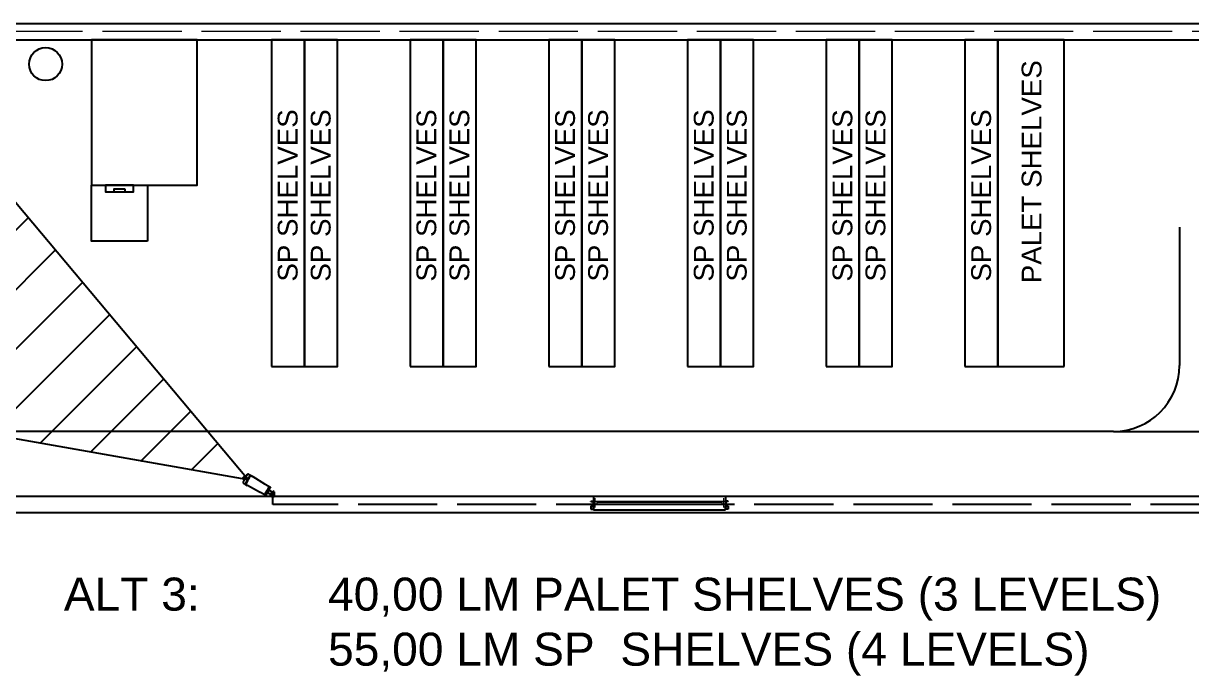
# Model space of a CAD drawing. Header units: millimetres. Extents: x 6.4 to 63.8, y 6.1 to 16.9.
# Drawn here: x 26.76 to 44.45, y 6.14 to 16.02 of the extents above; entities that cross this region are included whole.
import ezdxf

# ---------------------------------------------------------------- set-up
doc = ezdxf.new("R2010")
doc.units = ezdxf.units.MM
doc.header["$LTSCALE"] = 0.1
doc.linetypes.add('ACAD_ISO02W100', pattern=[15, 12, -3])
doc.layers.add('CCTV_Cobertura', color=2, linetype='Continuous')
doc.layers.add('MAPAS', color=7, linetype='Continuous')
doc.layers.add('Cimentacion', color=7, linetype='Continuous', lineweight=0)
doc.styles.get("Standard").update_dxf_attribs({"font": 'arial.ttf'})

# ---------------------------------------------------------------- blocks, each defined once
blk = doc.blocks.new('CAM_01')
for p, q in [((3090.446, 1637.739), (3090.446, 1637.733)), ((3090.446, 1637.739), (3090.526, 1637.739)), ((3090.526, 1637.733), (3090.446, 1637.733)), ((3090.446, 1637.733), (3090.446, 1637.717)), ((3090.466, 1637.717), (3090.446, 1637.717)), ((3090.466, 1637.717), (3090.467, 1637.658)), ((3090.506, 1637.717), (3090.466, 1637.717)), ((3090.506, 1637.659), (3090.506, 1637.717)), ((3090.526, 1637.717), (3090.506, 1637.717)), ((3090.526, 1637.733), (3090.526, 1637.739)), ((3090.526, 1637.733), (3090.526, 1637.717)), ((3090.408, 1637.343), (3090.413, 1637.552)), ((3090.413, 1637.552), (3090.414, 1637.56)), ((3090.414, 1637.565), (3090.416, 1637.656)), ((3090.414, 1637.564), (3090.414, 1637.565)), ((3090.414, 1637.563), (3090.414, 1637.564)), ((3090.414, 1637.562), (3090.414, 1637.563)), ((3090.414, 1637.561), (3090.414, 1637.562)), ((3090.414, 1637.56), (3090.414, 1637.561)), ((3090.416, 1637.657), (3090.419, 1637.657)), ((3090.419, 1637.657), (3090.416, 1637.657)), ((3090.416, 1637.657), (3090.416, 1637.657)), ((3090.419, 1637.657), (3090.416, 1637.657)), ((3090.416, 1637.657), (3090.419, 1637.657)), ((3090.416, 1637.657), (3090.416, 1637.657)), ((3090.416, 1637.657), (3090.416, 1637.657)), ((3090.416, 1637.657), (3090.417, 1637.646)), ((3090.416, 1637.657), (3090.416, 1637.657)), ((3090.416, 1637.657), (3090.416, 1637.657)), ((3090.416, 1637.657), (3090.416, 1637.657)), ((3090.416, 1637.657), (3090.416, 1637.657)), ((3090.416, 1637.656), (3090.416, 1637.657)), ((3090.417, 1637.645), (3090.417, 1637.646)), ((3090.418, 1637.644), (3090.417, 1637.645)), ((3090.418, 1637.643), (3090.418, 1637.644)), ((3090.419, 1637.642), (3090.418, 1637.643)), ((3090.419, 1637.657), (3090.419, 1637.657)), ((3090.419, 1637.657), (3090.419, 1637.657)), ((3090.419, 1637.657), (3090.419, 1637.646)), ((3090.419, 1637.657), (3090.419, 1637.657)), ((3090.419, 1637.646), (3090.419, 1637.646)), ((3090.419, 1637.646), (3090.42, 1637.644)), ((3090.42, 1637.644), (3090.419, 1637.646)), ((3090.421, 1637.641), (3090.419, 1637.642)), ((3090.421, 1637.657), (3090.42, 1637.644)), ((3090.422, 1637.642), (3090.42, 1637.644)), ((3090.42, 1637.644), (3090.42, 1637.644)), ((3090.42, 1637.644), (3090.422, 1637.642)), ((3090.421, 1637.658), (3090.421, 1637.657)), ((3090.551, 1637.658), (3090.421, 1637.658)), ((3090.422, 1637.658), (3090.421, 1637.658)), ((3090.421, 1637.658), (3090.421, 1637.658)), ((3090.421, 1637.657), (3090.421, 1637.657)), ((3090.421, 1637.657), (3090.421, 1637.657)), ((3090.421, 1637.657), (3090.421, 1637.657)), ((3090.421, 1637.657), (3090.421, 1637.657)), ((3090.421, 1637.657), (3090.422, 1637.642)), ((3090.422, 1637.64), (3090.421, 1637.641)), ((3090.423, 1637.658), (3090.422, 1637.658)), ((3090.424, 1637.641), (3090.422, 1637.642)), ((3090.422, 1637.642), (3090.422, 1637.642)), ((3090.422, 1637.642), (3090.424, 1637.641)), ((3090.424, 1637.639), (3090.422, 1637.64)), ((3090.424, 1637.658), (3090.423, 1637.658)), ((3090.426, 1637.658), (3090.424, 1637.658)), ((3090.424, 1637.641), (3090.427, 1637.64)), ((3090.427, 1637.64), (3090.424, 1637.641)), ((3090.426, 1637.638), (3090.424, 1637.639)), ((3090.428, 1637.658), (3090.426, 1637.658)), ((3090.428, 1637.638), (3090.426, 1637.638)), ((3090.427, 1637.64), (3090.431, 1637.639)), ((3090.427, 1637.64), (3090.427, 1637.64)), ((3090.43, 1637.658), (3090.428, 1637.658)), ((3090.431, 1637.638), (3090.428, 1637.638)), ((3090.432, 1637.658), (3090.43, 1637.658)), ((3090.431, 1637.639), (3090.431, 1637.639)), ((3090.431, 1637.639), (3090.453, 1637.638)), ((3090.453, 1637.637), (3090.431, 1637.638)), ((3090.435, 1637.658), (3090.432, 1637.658)), ((3090.437, 1637.658), (3090.435, 1637.658)), ((3090.467, 1637.658), (3090.437, 1637.658)), ((3090.453, 1637.638), (3090.475, 1637.638)), ((3090.475, 1637.637), (3090.453, 1637.637)), ((3090.506, 1637.659), (3090.467, 1637.658)), ((3090.475, 1637.638), (3090.497, 1637.638)), ((3090.497, 1637.637), (3090.475, 1637.637)), ((3090.497, 1637.638), (3090.519, 1637.639)), ((3090.519, 1637.637), (3090.497, 1637.637)), ((3090.534, 1637.659), (3090.506, 1637.659)), ((3090.519, 1637.639), (3090.541, 1637.64)), ((3090.541, 1637.638), (3090.519, 1637.637)), ((3090.537, 1637.659), (3090.534, 1637.659)), ((3090.54, 1637.659), (3090.537, 1637.659)), ((3090.542, 1637.659), (3090.54, 1637.659)), ((3090.541, 1637.64), (3090.541, 1637.64)), ((3090.541, 1637.64), (3090.545, 1637.64)), ((3090.544, 1637.639), (3090.541, 1637.638)), ((3090.544, 1637.659), (3090.542, 1637.659)), ((3090.546, 1637.659), (3090.544, 1637.659)), ((3090.546, 1637.639), (3090.544, 1637.639)), ((3090.545, 1637.64), (3090.548, 1637.641)), ((3090.548, 1637.641), (3090.545, 1637.64)), ((3090.545, 1637.64), (3090.545, 1637.64)), ((3090.548, 1637.659), (3090.546, 1637.659)), ((3090.548, 1637.64), (3090.546, 1637.639)), ((3090.549, 1637.658), (3090.548, 1637.659)), ((3090.55, 1637.643), (3090.548, 1637.641)), ((3090.548, 1637.641), (3090.549, 1637.643)), ((3090.549, 1637.64), (3090.548, 1637.64)), ((3090.55, 1637.658), (3090.549, 1637.658)), ((3090.551, 1637.657), (3090.549, 1637.643)), ((3090.549, 1637.643), (3090.55, 1637.643)), ((3090.551, 1637.641), (3090.549, 1637.64)), ((3090.551, 1637.658), (3090.55, 1637.658)), ((3090.552, 1637.645), (3090.55, 1637.643)), ((3090.55, 1637.643), (3090.551, 1637.644)), ((3090.551, 1637.657), (3090.551, 1637.658)), ((3090.551, 1637.658), (3090.551, 1637.658)), ((3090.551, 1637.658), (3090.551, 1637.658)), ((3090.551, 1637.658), (3090.551, 1637.658)), ((3090.551, 1637.658), (3090.551, 1637.658)), ((3090.551, 1637.658), (3090.551, 1637.658)), ((3090.551, 1637.657), (3090.551, 1637.644)), ((3090.551, 1637.644), (3090.552, 1637.645)), ((3090.552, 1637.642), (3090.551, 1637.641)), ((3090.552, 1637.647), (3090.553, 1637.658)), ((3090.552, 1637.647), (3090.552, 1637.647)), ((3090.552, 1637.645), (3090.552, 1637.647)), ((3090.552, 1637.647), (3090.552, 1637.645)), ((3090.553, 1637.643), (3090.552, 1637.642)), ((3090.553, 1637.658), (3090.553, 1637.658)), ((3090.553, 1637.658), (3090.556, 1637.658)), ((3090.556, 1637.658), (3090.553, 1637.658)), ((3090.553, 1637.658), (3090.553, 1637.658)), ((3090.556, 1637.658), (3090.553, 1637.658)), ((3090.553, 1637.658), (3090.556, 1637.658)), ((3090.553, 1637.658), (3090.553, 1637.658)), ((3090.554, 1637.645), (3090.553, 1637.643)), ((3090.555, 1637.646), (3090.554, 1637.645)), ((3090.555, 1637.647), (3090.556, 1637.658)), ((3090.555, 1637.647), (3090.555, 1637.646)), ((3090.556, 1637.658), (3090.556, 1637.658)), ((3090.556, 1637.658), (3090.556, 1637.658)), ((3090.556, 1637.658), (3090.556, 1637.658)), ((3090.556, 1637.658), (3090.556, 1637.657)), ((3090.556, 1637.658), (3090.556, 1637.658)), ((3090.556, 1637.658), (3090.556, 1637.658)), ((3090.556, 1637.658), (3090.556, 1637.658)), ((3090.556, 1637.657), (3090.559, 1637.566)), ((3090.556, 1637.657), (3090.556, 1637.657)), ((3090.556, 1637.657), (3090.556, 1637.657)), ((3090.559, 1637.566), (3090.559, 1637.565)), ((3090.559, 1637.565), (3090.559, 1637.564)), ((3090.559, 1637.564), (3090.559, 1637.563)), ((3090.559, 1637.563), (3090.559, 1637.562)), ((3090.559, 1637.562), (3090.559, 1637.561)), ((3090.559, 1637.561), (3090.56, 1637.552)), ((3090.56, 1637.552), (3090.567, 1637.344)), ((3090.409, 1637.339), (3090.408, 1637.343)), ((3090.408, 1637.339), (3090.409, 1637.339)), ((3090.408, 1637.324), (3090.408, 1637.339)), ((3090.408, 1637.339), (3090.411, 1637.308)), ((3090.41, 1637.27), (3090.408, 1637.324)), ((3090.411, 1637.314), (3090.409, 1637.339)), ((3090.564, 1637.309), (3090.567, 1637.34)), ((3090.566, 1637.34), (3090.564, 1637.315)), ((3090.567, 1637.324), (3090.565, 1637.271)), ((3090.567, 1637.344), (3090.566, 1637.34)), ((3090.566, 1637.34), (3090.567, 1637.34)), ((3090.567, 1637.34), (3090.567, 1637.324)), ((3090.41, 1637.27), (3090.411, 1637.269)), ((3090.411, 1637.314), (3090.411, 1637.313)), ((3090.411, 1637.313), (3090.412, 1637.312)), ((3090.411, 1637.307), (3090.411, 1637.308)), ((3090.412, 1637.306), (3090.411, 1637.307)), ((3090.411, 1637.269), (3090.411, 1637.267)), ((3090.411, 1637.267), (3090.412, 1637.265)), ((3090.412, 1637.312), (3090.413, 1637.312)), ((3090.413, 1637.305), (3090.412, 1637.306)), ((3090.412, 1637.265), (3090.414, 1637.264)), ((3090.413, 1637.312), (3090.413, 1637.311)), ((3090.413, 1637.311), (3090.414, 1637.308)), ((3090.413, 1637.311), (3090.414, 1637.311)), ((3090.414, 1637.304), (3090.413, 1637.305)), ((3090.414, 1637.311), (3090.415, 1637.31)), ((3090.414, 1637.308), (3090.414, 1637.308)), ((3090.414, 1637.308), (3090.414, 1637.306)), ((3090.414, 1637.306), (3090.414, 1637.308)), ((3090.414, 1637.306), (3090.416, 1637.305)), ((3090.416, 1637.305), (3090.414, 1637.306)), ((3090.415, 1637.303), (3090.414, 1637.304)), ((3090.414, 1637.264), (3090.415, 1637.262)), ((3090.415, 1637.31), (3090.417, 1637.309)), ((3090.417, 1637.303), (3090.415, 1637.303)), ((3090.415, 1637.262), (3090.415, 1637.262)), ((3090.415, 1637.262), (3090.415, 1637.262)), ((3090.415, 1637.262), (3090.416, 1637.262)), ((3090.416, 1637.305), (3090.419, 1637.303)), ((3090.419, 1637.303), (3090.416, 1637.305)), ((3090.416, 1637.262), (3090.417, 1637.261)), ((3090.416, 1637.262), (3090.416, 1637.262)), ((3090.416, 1637.262), (3090.416, 1637.262)), ((3090.417, 1637.309), (3090.419, 1637.309)), ((3090.419, 1637.302), (3090.417, 1637.303)), ((3090.417, 1637.261), (3090.417, 1637.261)), ((3090.418, 1637.26), (3090.417, 1637.261)), ((3090.418, 1637.26), (3090.419, 1637.26)), ((3090.418, 1637.26), (3090.418, 1637.26)), ((3090.419, 1637.309), (3090.421, 1637.308)), ((3090.422, 1637.303), (3090.419, 1637.303)), ((3090.419, 1637.303), (3090.422, 1637.303)), ((3090.421, 1637.302), (3090.419, 1637.302)), ((3090.419, 1637.26), (3090.42, 1637.259)), ((3090.42, 1637.259), (3090.421, 1637.258)), ((3090.421, 1637.308), (3090.423, 1637.308)), ((3090.423, 1637.301), (3090.421, 1637.302)), ((3090.421, 1637.258), (3090.422, 1637.258)), ((3090.422, 1637.303), (3090.422, 1637.303)), ((3090.422, 1637.303), (3090.425, 1637.302)), ((3090.422, 1637.258), (3090.423, 1637.257)), ((3090.423, 1637.308), (3090.424, 1637.308)), ((3090.424, 1637.307), (3090.423, 1637.308)), ((3090.423, 1637.308), (3090.425, 1637.308)), ((3090.423, 1637.308), (3090.423, 1637.308)), ((3090.423, 1637.308), (3090.423, 1637.308)), ((3090.425, 1637.301), (3090.423, 1637.301)), ((3090.423, 1637.257), (3090.424, 1637.257)), ((3090.424, 1637.308), (3090.426, 1637.306)), ((3090.426, 1637.306), (3090.424, 1637.307)), ((3090.424, 1637.257), (3090.45, 1637.255)), ((3090.425, 1637.308), (3090.45, 1637.307)), ((3090.425, 1637.302), (3090.45, 1637.302)), ((3090.425, 1637.302), (3090.425, 1637.302)), ((3090.45, 1637.3), (3090.425, 1637.301)), ((3090.426, 1637.306), (3090.429, 1637.306)), ((3090.429, 1637.306), (3090.426, 1637.306)), ((3090.429, 1637.306), (3090.433, 1637.305)), ((3090.429, 1637.306), (3090.429, 1637.306)), ((3090.433, 1637.305), (3090.455, 1637.305)), ((3090.45, 1637.307), (3090.475, 1637.307)), ((3090.45, 1637.302), (3090.475, 1637.301)), ((3090.475, 1637.3), (3090.45, 1637.3)), ((3090.45, 1637.255), (3090.475, 1637.253)), ((3090.455, 1637.305), (3090.477, 1637.305)), ((3090.475, 1637.307), (3090.5, 1637.307)), ((3090.5, 1637.301), (3090.475, 1637.301)), ((3090.5, 1637.3), (3090.475, 1637.3)), ((3090.475, 1637.253), (3090.501, 1637.254)), ((3090.477, 1637.305), (3090.499, 1637.305)), ((3090.499, 1637.305), (3090.521, 1637.305)), ((3090.5, 1637.307), (3090.525, 1637.308)), ((3090.5, 1637.301), (3090.525, 1637.302)), ((3090.525, 1637.301), (3090.5, 1637.3)), ((3090.501, 1637.254), (3090.526, 1637.255)), ((3090.521, 1637.305), (3090.543, 1637.306)), ((3090.525, 1637.308), (3090.55, 1637.309)), ((3090.525, 1637.302), (3090.55, 1637.303)), ((3090.55, 1637.302), (3090.525, 1637.301)), ((3090.526, 1637.255), (3090.551, 1637.258)), ((3090.543, 1637.306), (3090.546, 1637.306)), ((3090.546, 1637.306), (3090.549, 1637.307)), ((3090.549, 1637.307), (3090.546, 1637.306)), ((3090.546, 1637.306), (3090.546, 1637.306)), ((3090.549, 1637.307), (3090.551, 1637.308)), ((3090.552, 1637.308), (3090.549, 1637.307)), ((3090.55, 1637.309), (3090.552, 1637.309)), ((3090.55, 1637.303), (3090.55, 1637.303)), ((3090.55, 1637.303), (3090.554, 1637.303)), ((3090.552, 1637.302), (3090.55, 1637.302)), ((3090.551, 1637.308), (3090.552, 1637.309)), ((3090.551, 1637.258), (3090.553, 1637.258)), ((3090.552, 1637.309), (3090.552, 1637.308)), ((3090.552, 1637.309), (3090.552, 1637.309)), ((3090.552, 1637.309), (3090.552, 1637.309)), ((3090.552, 1637.309), (3090.554, 1637.309)), ((3090.555, 1637.302), (3090.552, 1637.302)), ((3090.553, 1637.258), (3090.554, 1637.258)), ((3090.554, 1637.309), (3090.556, 1637.31)), ((3090.557, 1637.304), (3090.554, 1637.303)), ((3090.554, 1637.303), (3090.557, 1637.304)), ((3090.554, 1637.303), (3090.554, 1637.303)), ((3090.554, 1637.258), (3090.555, 1637.259)), ((3090.557, 1637.303), (3090.555, 1637.302)), ((3090.555, 1637.259), (3090.556, 1637.26)), ((3090.556, 1637.31), (3090.558, 1637.31)), ((3090.556, 1637.26), (3090.557, 1637.26)), ((3090.557, 1637.304), (3090.559, 1637.305)), ((3090.559, 1637.305), (3090.557, 1637.304)), ((3090.558, 1637.303), (3090.557, 1637.303)), ((3090.557, 1637.26), (3090.557, 1637.261)), ((3090.557, 1637.261), (3090.558, 1637.261)), ((3090.558, 1637.31), (3090.56, 1637.311)), ((3090.56, 1637.304), (3090.558, 1637.303)), ((3090.558, 1637.261), (3090.559, 1637.262)), ((3090.559, 1637.305), (3090.561, 1637.307)), ((3090.561, 1637.307), (3090.559, 1637.305)), ((3090.559, 1637.262), (3090.559, 1637.262)), ((3090.559, 1637.262), (3090.56, 1637.262)), ((3090.56, 1637.311), (3090.561, 1637.311)), ((3090.561, 1637.305), (3090.56, 1637.304)), ((3090.56, 1637.262), (3090.56, 1637.263)), ((3090.56, 1637.263), (3090.56, 1637.263)), ((3090.56, 1637.263), (3090.56, 1637.263)), ((3090.56, 1637.263), (3090.56, 1637.263)), ((3090.56, 1637.263), (3090.561, 1637.263)), ((3090.561, 1637.311), (3090.562, 1637.312)), ((3090.561, 1637.307), (3090.562, 1637.309)), ((3090.562, 1637.309), (3090.561, 1637.307)), ((3090.563, 1637.306), (3090.561, 1637.305)), ((3090.561, 1637.263), (3090.562, 1637.264)), ((3090.562, 1637.312), (3090.563, 1637.313)), ((3090.562, 1637.309), (3090.562, 1637.312)), ((3090.562, 1637.312), (3090.562, 1637.312)), ((3090.562, 1637.309), (3090.562, 1637.309)), ((3090.562, 1637.264), (3090.563, 1637.266)), ((3090.563, 1637.313), (3090.564, 1637.314)), ((3090.564, 1637.308), (3090.563, 1637.307)), ((3090.563, 1637.307), (3090.563, 1637.306)), ((3090.563, 1637.266), (3090.564, 1637.268)), ((3090.564, 1637.314), (3090.564, 1637.315)), ((3090.564, 1637.309), (3090.564, 1637.308)), ((3090.564, 1637.268), (3090.565, 1637.269)), ((3090.565, 1637.269), (3090.565, 1637.271))]:
    blk.add_line(p, q)

msp = doc.modelspace()

# ---------------------------------------------------------------- hatches: boundary and pattern name
at = {"layer": 'CCTV_Cobertura', "true_color": 0x636466, "transparency": 33554687}
h = msp.add_hatch(dxfattribs=at)
h.set_pattern_fill('ANSI31', color=251, scale=0.2)
h.set_pattern_definition([(45, (-3210.8223, -1575.80604), (-0.44901281, 0.44901281), [])])
h.paths.add_polyline_path([(10.918, 15.341), (9.267, 10.805), (9.267, 8.859), (9.481, 8.859), (13.277, 8.859)])
h.paths.add_polyline_path([(16.975, 11.434), (15.39, 11.713, -0.009564), (15.501, 12.276), (17.471, 11.85), (17.515, 11.887), (17.515, 15.772), (15.526, 15.772), (14.377, 9.254)])
h.paths.add_polyline_path([(25.138, 15.096), (25.138, 11.841), (20.543, 11.841), (17.515, 11.841), (17.471, 11.85), (16.975, 11.434), (30.162, 9.108)])
h.paths.add_polyline_path([(57.017, 12.063), (53.517, 10.826), (51.517, 10.826), (51.517, 11.185), (48.444, 9.033), (50.437, 8.859), (57.017, 8.859)])

# ---------------------------------------------------------------- linework, layer by layer
for p, q in [((44.267, 12.935), (44.267, 10.843)), ((43.267, 9.843), (14.959, 9.843)), ((43.267, 9.843), (59.767, 9.843)), ((35.392, 8.859), (35.392, 8.656)), ((35.392, 8.859), (35.392, 8.656)), ((37.392, 8.859), (35.392, 8.859)), ((37.392, 8.859), (37.392, 8.656)), ((35.352, 8.781), (35.352, 8.786)), ((35.352, 8.711), (35.352, 8.706)), ((37.432, 8.781), (37.432, 8.786)), ((37.432, 8.711), (37.432, 8.706)), ((35.392, 8.656), (37.392, 8.656))]:
    msp.add_line(p, q)
for points in [[(63.767, 16.022), (63.767, 8.609), (9.017, 8.609), (9.017, 16.022)], [(63.517, 15.772), (63.517, 8.859), (9.267, 8.859), (9.267, 15.772)], [(27.792, 15.772), (27.792, 13.572), (29.392, 13.572), (29.392, 15.772)], [(30.517, 10.826), (31.017, 10.826), (31.017, 15.772), (30.517, 15.772)], [(31.017, 10.826), (31.517, 10.826), (31.517, 15.772), (31.017, 15.772)], [(32.617, 10.826), (33.117, 10.826), (33.117, 15.772), (32.617, 15.772)], [(33.117, 10.826), (33.617, 10.826), (33.617, 15.772), (33.117, 15.772)], [(34.717, 10.826), (35.217, 10.826), (35.217, 15.772), (34.717, 15.772)], [(35.217, 10.826), (35.717, 10.826), (35.717, 15.772), (35.217, 15.772)], [(36.817, 10.826), (37.317, 10.826), (37.317, 15.772), (36.817, 15.772)], [(37.317, 10.826), (37.817, 10.826), (37.817, 15.772), (37.317, 15.772)], [(38.917, 10.826), (39.417, 10.826), (39.417, 15.772), (38.917, 15.772)], [(39.417, 10.826), (39.917, 10.826), (39.917, 15.772), (39.417, 15.772)], [(41.017, 10.826), (41.517, 10.826), (41.517, 15.772), (41.017, 15.772)], [(42.517, 10.826), (42.517, 15.772), (41.517, 15.772), (41.517, 10.826)], [(28.642, 12.722), (27.792, 12.722), (27.792, 13.572), (28.642, 13.572)], [(28.43, 13.572), (28.005, 13.572), (28.005, 13.472), (28.43, 13.472)], [(28.302, 13.512), (28.132, 13.512), (28.132, 13.472), (28.302, 13.472)], [(35.352, 8.666), (35.392, 8.666), (35.392, 8.706), (35.352, 8.706)], [(37.432, 8.666), (37.392, 8.666), (37.392, 8.706), (37.432, 8.706)]]:
    msp.add_lwpolyline(points, close=True)
for points in [[(35.352, 8.786), (35.392, 8.786), (35.392, 8.706), (35.352, 8.706)], [(35.352, 8.781), (35.387, 8.781), (35.387, 8.711), (35.352, 8.711)], [(37.432, 8.786), (37.392, 8.786), (37.392, 8.706), (37.432, 8.706)], [(37.432, 8.781), (37.397, 8.781), (37.397, 8.711), (37.432, 8.711)]]:
    msp.add_lwpolyline(points)
msp.add_circle((27.097, 15.405), 0.25)
msp.add_arc((43.267, 10.843), 1, 270, 0)
at = {"layer": 'CCTV_Cobertura', "color": 2}
for points in [[(30.162, 9.108), (25.138, 15.096)], [(30.162, 9.108), (15.39, 11.713)], [(30.517, 8.859), (30.557, 8.859)], [(30.557, 8.928), (30.557, 8.859)]]:
    msp.add_lwpolyline(points, dxfattribs=at)
at = {"layer": 'Cimentacion'}
for p, q in [((35.392, 8.786), (37.392, 8.786)), ((35.417, 8.69), (35.417, 8.832)), ((35.417, 8.69), (35.417, 8.832)), ((35.442, 8.786), (37.342, 8.786)), ((35.442, 8.774), (37.342, 8.774)), ((35.442, 8.748), (37.342, 8.748)), ((35.442, 8.736), (37.342, 8.736)), ((37.367, 8.69), (37.367, 8.832))]:
    msp.add_line(p, q, dxfattribs=at)
for points in [[(35.392, 8.786), (35.442, 8.786), (35.442, 8.736), (35.392, 8.736), (35.392, 8.786)], [(37.342, 8.786), (37.392, 8.786), (37.392, 8.736), (37.342, 8.736), (37.342, 8.786)]]:
    msp.add_lwpolyline(points, close=True, dxfattribs=at)
at = {"layer": 'MAPAS', "color": 4, "linetype": 'ACAD_ISO02W100', "lineweight": 15}
msp.add_lwpolyline([(63.017, 8.959), (63.018, 8.735), (63.657, 8.735), (63.657, 15.899), (9.182, 15.899), (9.182, 15.976)], dxfattribs=at)
at = {"layer": 'MAPAS', "color": 30, "linetype": 'ACAD_ISO02W100', "true_color": 0xf8991e}
msp.add_lwpolyline([(48.027, 8.735), (30.537, 8.735), (30.537, 8.859)], dxfattribs=at)

# ---------------------------------------------------------------- block references
at = {"layer": 'CCTV_Cobertura', "rotation": 239.9999999999999}
msp.add_blockref('CAM_01', (157.456, 3504.203), dxfattribs=at)

# ---------------------------------------------------------------- texts
at = {"char_height": 0.3, "attachment_point": 1, "rotation": 90}
for s, width, insert in [('PALET SHELVES', 3.68529, (41.876, 12.087)), ('SP SHELVES', 3.45722, (30.612, 12.112)), ('SP SHELVES', 3.45722, (31.112, 12.112)), ('SP SHELVES', 3.45722, (32.712, 12.112)), ('SP SHELVES', 3.45722, (33.212, 12.112)), ('SP SHELVES', 3.45722, (34.812, 12.112)), ('SP SHELVES', 3.45722, (35.312, 12.112)), ('SP SHELVES', 3.45722, (36.912, 12.112)), ('SP SHELVES', 3.45722, (37.412, 12.112)), ('SP SHELVES', 3.45722, (39.012, 12.112)), ('SP SHELVES', 3.45722, (39.512, 12.112)), ('SP SHELVES', 3.45722, (41.112, 12.112))]:
    msp.add_mtext_dynamic_manual_height_columns(s, width=width, gutter_width=2.269, heights=[0], dxfattribs=dict(at, insert=insert))
at = {"insert": (27.373, 7.629), "char_height": 0.5, "attachment_point": 1}
msp.add_mtext_dynamic_manual_height_columns('ALT 3:^I40,00 LM PALET SHELVES (3 LEVELS) \\P^I^I55,00 LM SP  SHELVES (4 LEVELS)\\P^I', width=21.18936, gutter_width=2.269, heights=[0], dxfattribs=at)

doc.saveas('drawing.dxf')
